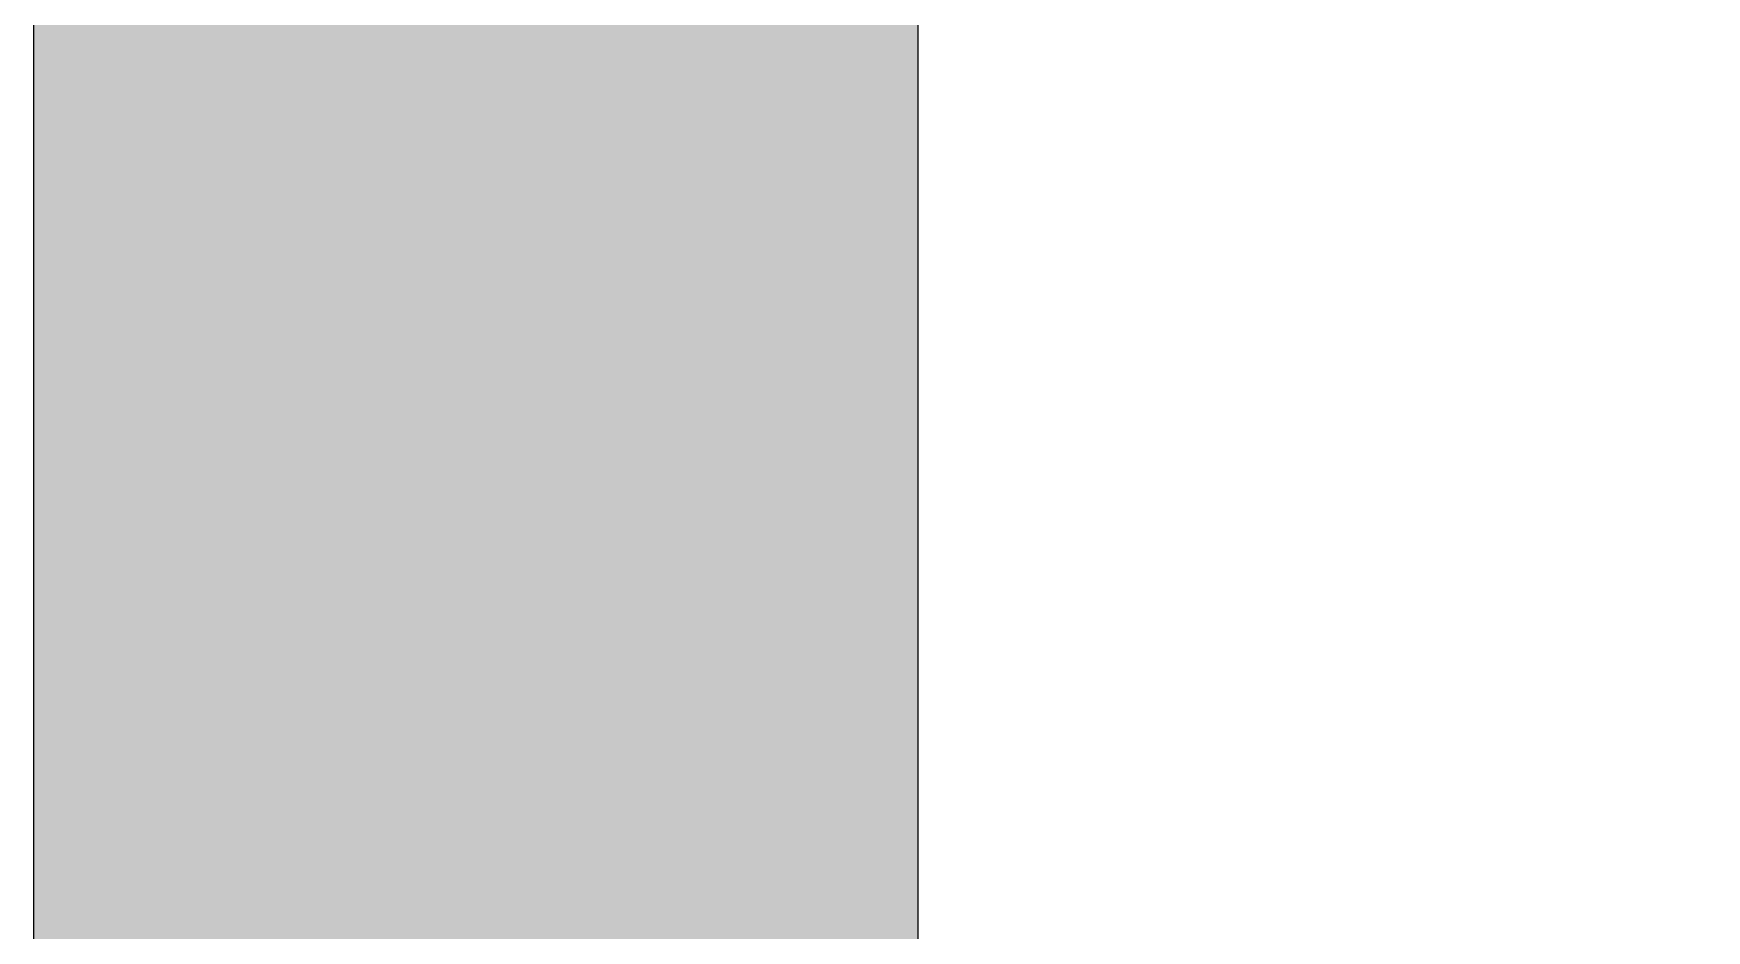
# Model space of a CAD drawing. Header units: inches. Extents: x 2 to 116, y 2 to 108.
# Drawn here: x 2.1206 to 2.4044, y 17.9195 to 18.0717 of the extents above; entities that cross this region are included whole.
import ezdxf

# ---------------------------------------------------------------- set-up
doc = ezdxf.new("R2010")
doc.units = ezdxf.units.IN
doc.header["$MEASUREMENT"] = 0
doc.layers.add('15.1 HACHURA PAREDES', color=253, linetype='Continuous')

msp = doc.modelspace()

# ---------------------------------------------------------------- hatches: boundary and pattern name
at = {"layer": '15.1 HACHURA PAREDES'}
h = msp.add_hatch(color=256, dxfattribs=at)
h.dxf.hatch_style = 1
h.paths.add_polyline_path([(2.270579370166118, 19.21434512664383), (3.551288911176542, 19.21434512664383), (3.551288911176542, 19.36434512664382), (2.120579370166141, 19.36434512664382), (2.120579370166141, 11.91434512664383), (2.270579370166118, 11.91434512664383)])
h.paths.add_polyline_path([(6.820579370166186, 19.21434512664383), (6.670579370166152, 19.21434512664383), (6.670579370166152, 18.94934512668021), (6.820579370166186, 18.94934512666406), (6.820579370166186, 18.97434512667029)])
h.paths.add_polyline_path([(6.820579370166186, 19.36434512664383), (5.55128891116847, 19.36434512664381), (5.551288911184614, 19.21434512664381), (6.670579370166152, 19.21434512664382), (6.820579370166186, 19.21434512664383)])

# ---------------------------------------------------------------- linework, layer by layer
for p, q in [((2.120579370166141, 25.76434512664383), (2.120579370166141, 5.764345126643832)), ((2.270579370166118, 19.21434512664383), (2.270579370166118, 11.91434512664383))]:
    msp.add_line(p, q)

doc.saveas('drawing.dxf')
